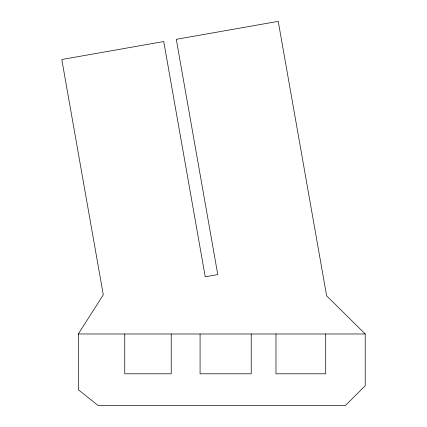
<?xml version="1.0" encoding="UTF-8"?>
<svg xmlns="http://www.w3.org/2000/svg" width="427" height="427" viewBox="0 0 427 427"><rect width="100%" height="100%" fill="white"/><g stroke="black" fill="none" stroke-linecap="round" stroke-linejoin="round"><path stroke-width="0.64" d="M78.338 333.983L103.275 294.774L61.792 59.513L163.738 41.536L205.222 276.797L217.77 274.588L176.287 39.327L278.233 21.35L326.628 295.82L365.208 333.983L365.208 385.741L345.299 405.65L98.242 405.65L78.338 389.723L78.338 333.983L365.208 333.983M325.705 333.983L325.705 373.796L275.975 373.796L275.975 333.983M251.231 333.983L251.231 373.796L200.076 373.796L200.076 333.983M171.227 333.983L171.227 373.796L124.753 373.796L124.753 333.983"/></g></svg>
